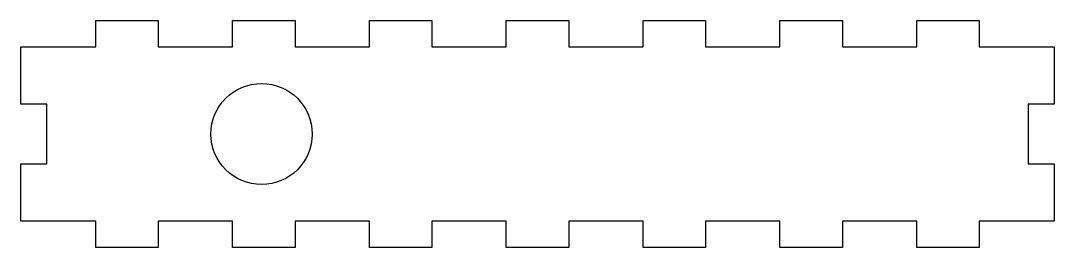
# Model space of a CAD drawing. Extents: x 9 to 127, y 254 to 280.
import ezdxf

# ---------------------------------------------------------------- set-up
doc = ezdxf.new("R2010")
doc.units = 0
doc.layers.add('Layer_1', color=7, linetype='CONTINUOUS')

msp = doc.modelspace()

# ---------------------------------------------------------------- linework, layer by layer
at = {"layer": 'Layer_1', "color": 7}
for points in [[(8.707619, 277.42585), (17.310119, 277.42585), (17.310119, 280.42585), (24.480119, 280.42585), (24.480119, 277.42585), (32.997618, 277.42585), (32.997618, 280.42585), (40.167618, 280.42585), (40.167618, 277.42585), (48.685118, 277.42585), (48.685118, 280.42585), (55.855118, 280.42585), (55.855118, 277.42585), (64.372618, 277.42585), (64.372618, 280.42585), (71.542618, 280.42585), (71.542618, 277.42585), (80.060118, 277.42585), (80.060118, 280.42585), (87.230118, 280.42585), (87.230118, 277.42585), (95.747618, 277.42585), (95.747618, 280.42585), (102.917618, 280.42585), (102.917618, 277.42585), (111.435118, 277.42585), (111.435118, 280.42585), (118.605118, 280.42585), (118.605118, 277.42585), (127.207619, 277.42585), (127.207619, 270.84085), (124.207619, 270.84085), (124.207619, 264.01085), (127.207619, 264.01085), (127.207619, 257.42585), (118.605118, 257.42585), (118.605118, 254.42585), (111.435118, 254.42585), (111.435118, 257.42585), (102.917618, 257.42585), (102.917618, 254.42585), (95.747618, 254.42585), (95.747618, 257.42585), (87.230118, 257.42585), (87.230118, 254.42585), (80.060118, 254.42585), (80.060118, 257.42585), (71.542618, 257.42585), (71.542618, 254.42585), (64.372618, 254.42585), (64.372618, 257.42585), (55.855118, 257.42585), (55.855118, 254.42585), (48.685118, 254.42585), (48.685118, 257.42585), (40.167618, 257.42585), (40.167618, 254.42585), (32.997618, 254.42585), (32.997618, 257.42585), (24.480119, 257.42585), (24.480119, 254.42585), (17.310119, 254.42585), (17.310119, 257.42585), (8.707619, 257.42585), (8.707619, 264.01085), (11.707619, 264.01085), (11.707619, 270.84085), (8.707619, 270.84085)], [(36.323811, 261.62585)]]:
    msp.add_lwpolyline(points, close=True, dxfattribs=at)
for points in [[(30.52383, 267.42585), (30.52383, 270.629094), (33.120566, 273.225839), (36.323811, 273.22585)], [(36.323811, 273.22585), (39.527062, 273.22585), (42.123811, 270.629101), (42.123811, 267.42585)], [(36.323811, 261.62585), (33.120566, 261.62586), (30.52383, 264.222606), (30.52383, 267.42585)], [(42.123811, 267.42585), (42.123811, 264.222598), (39.527062, 261.62585), (36.323811, 261.62585)]]:
    msp.add_open_spline(points, degree=3, dxfattribs=at)

doc.saveas('drawing.dxf')
